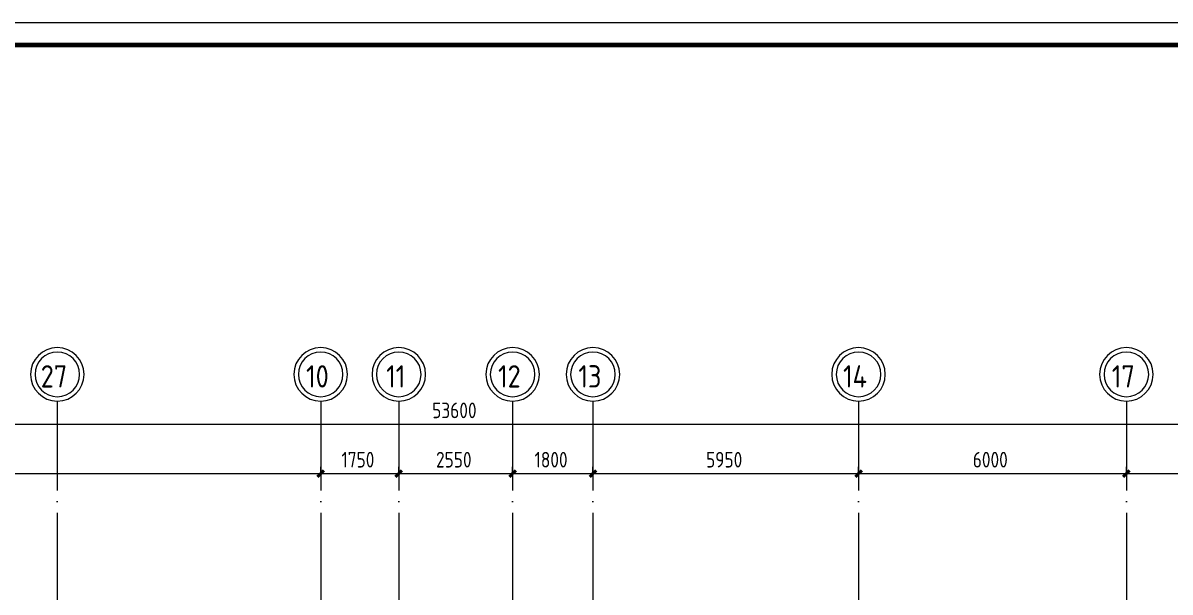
# Model space of a CAD drawing. Header units: millimetres. Extents: x -259809 to 472825, y -397243 to 31861.
# Drawn here: x 124906 to 150605, y -323237 to -310493 of the extents above; entities that cross this region are included whole.
import ezdxf

# ---------------------------------------------------------------- set-up
doc = ezdxf.new("R2010")
doc.units = ezdxf.units.MM
doc.linetypes.add('ADSK_Линия сетки', pattern=[25, 20, -2.5, 0, -2.5])
for name, color, linetype, lineweight in [('Оси', 252, 'Continuous', 9), ('ОФ_рамка', 8, 'Continuous', 60), ('Размеры', 7, 'Continuous', 9)]:
    doc.layers.add(name, color=color, linetype=linetype, lineweight=lineweight)
doc.styles.add('GOST Common_1', font='', dxfattribs={"height": 250})
doc.styles.add('GOST Common_3', font='', dxfattribs={"height": 3.5})
doc.styles.get('GOST Common_1').set_extended_font_data('GOST type B')
doc.styles.get('GOST Common_3').set_extended_font_data('GOST 2.304 type A')

# ---------------------------------------------------------------- blocks, each defined once
blk = doc.blocks.new('А0')
at = {"layer": 'ОФ_рамка', "color": 0, "linetype": 'Continuous', "lineweight": 5, "ltscale": 100}
blk.add_lwpolyline([(341068, -309617), (222168, -309617)], dxfattribs=at)
at = {"layer": 'ОФ_рамка', "color": 0, "linetype": 'Continuous', "ltscale": 100}
blk.add_lwpolyline([(340568, -310117), (224168, -310117)], dxfattribs=at)
blk = doc.blocks.new('2 этаж')
at = {"layer": 'Оси', "color": 251, "linetype": 'ADSK_Линия сетки', "ltscale": 100, "true_color": 0x636466}
for p, q in [((125526, 33711), (125526, 16057)), ((131426, 33711), (131426, -32265)), ((133176, 33711), (133176, -32265)), ((135726, 33711), (135726, -32265)), ((137526, 33711), (137526, -32265)), ((143476, 33711), (143476, -30995)), ((149476, 33711), (149476, -32265))]:
    blk.add_line(p, q, dxfattribs=at)
at = {"layer": 'Оси', "color": 251, "lineweight": 20, "true_color": 0x636466}
for centre, radius, start, end in [((125526, 34311), 600, 0, 180), ((125526, 34311), 500, 0, 180), ((131426, 34311), 600, 0, 180), ((131426, 34311), 500, 0, 180), ((133176, 34311), 600, 0, 180), ((133176, 34311), 500, 0, 180), ((135726, 34311), 600, 0, 180), ((135726, 34311), 500, 0, 180), ((137526, 34311), 600, 0, 180), ((137526, 34311), 500, 0, 180), ((143476, 34311), 600, 0, 180), ((143476, 34311), 500, 0, 180), ((149476, 34311), 600, 0, 180), ((149476, 34311), 500, 0, 180), ((125526, 34311), 600, 180, 0), ((125526, 34311), 500, 180, 0), ((131426, 34311), 600, 180, 0), ((131426, 34311), 500, 180, 0), ((133176, 34311), 600, 180, 0), ((133176, 34311), 500, 180, 0), ((135726, 34311), 600, 180, 0), ((135726, 34311), 500, 180, 0), ((137526, 34311), 600, 180, 0), ((137526, 34311), 500, 180, 0), ((143476, 34311), 600, 180, 0), ((143476, 34311), 500, 180, 0), ((149476, 34311), 600, 180, 0), ((149476, 34311), 500, 180, 0)]:
    blk.add_arc(centre, radius, start, end, dxfattribs=at)
at = {"layer": 'Размеры', "color": 251, "lineweight": 20, "true_color": 0x636466}
for p, q in [((107526, 33192), (161426, 33192)), ((131426, 32088), (131426, 32238)), ((131426, 32088), (131426, 32238)), ((133176, 32088), (133176, 32238)), ((133176, 32088), (133176, 32238)), ((135726, 32088), (135726, 32238)), ((135726, 32088), (135726, 32238)), ((137526, 32088), (137526, 32238)), ((137526, 32088), (137526, 32238)), ((143476, 32088), (143476, 32238)), ((143476, 32088), (143476, 32238)), ((149476, 32088), (149476, 32238)), ((149476, 32088), (149476, 32238)), ((107526, 32088), (131426, 32088)), ((131426, 32088), (131426, 32038)), ((131426, 32088), (133176, 32088)), ((131426, 32088), (131426, 32038)), ((133176, 32088), (133176, 32038)), ((133176, 32088), (135726, 32088)), ((133176, 32088), (133176, 32038)), ((135726, 32088), (135726, 32038)), ((135726, 32088), (137526, 32088)), ((135726, 32088), (135726, 32038)), ((137526, 32088), (137526, 32038)), ((137526, 32088), (143476, 32088)), ((137526, 32088), (137526, 32038)), ((143476, 32088), (143476, 32038)), ((143476, 32088), (149476, 32088)), ((143476, 32088), (143476, 32038)), ((149476, 32088), (149476, 32038)), ((149476, 32088), (158576, 32088)), ((149476, 32088), (149476, 32038))]:
    blk.add_line(p, q, dxfattribs=at)
at = {"layer": 'Размеры', "color": 251, "lineweight": 40, "true_color": 0x636466}
for p, q in [((131426, 32088), (131497, 32159)), ((131426, 32088), (131497, 32159)), ((133176, 32088), (133247, 32159)), ((133176, 32088), (133247, 32159)), ((135726, 32088), (135797, 32159)), ((135726, 32088), (135797, 32159)), ((137526, 32088), (137597, 32159)), ((137526, 32088), (137597, 32159)), ((143476, 32088), (143547, 32159)), ((143476, 32088), (143547, 32159)), ((149476, 32088), (149547, 32159)), ((149476, 32088), (149547, 32159)), ((131426, 32088), (131355, 32017)), ((131426, 32088), (131355, 32017)), ((133176, 32088), (133105, 32017)), ((133176, 32088), (133105, 32017)), ((135726, 32088), (135655, 32017)), ((135726, 32088), (135655, 32017)), ((137526, 32088), (137455, 32017)), ((137526, 32088), (137455, 32017)), ((143476, 32088), (143405, 32017)), ((143476, 32088), (143405, 32017)), ((149476, 32088), (149405, 32017)), ((149476, 32088), (149405, 32017))]:
    blk.add_line(p, q, dxfattribs=at)
at = {"layer": 'Оси', "color": 251, "true_color": 0x636466, "style": 'GOST Common_1', "width": 0.9}
for s, p in [('27', (125154, 34016)), ('10', (131099, 34016)), ('11', (132893, 34016)), ('12', (135399, 34016)), ('13', (137199, 34016)), ('14', (143128, 34016)), ('17', (149149, 34016))]:
    blk.add_text(s, height=500, dxfattribs=at).set_placement(p)
at = {"layer": 'Размеры', "color": 251, "lineweight": 20, "true_color": 0x636466, "char_height": 350, "attachment_point": 1, "line_spacing_factor": 1.022761, "style": 'GOST Common_3'}
for s, insert, width in [('53600', (133924, 33679), 1324.48), ('1750', (131892, 32575), 980.83), ('2550', (134010, 32575), 1059.58), ('1800', (136217, 32575), 980.83), ('5950', (140060, 32575), 1059.58), ('6000', (146035, 32575), 1059.58)]:
    blk.add_mtext(s, dxfattribs=dict(at, insert=insert, width=width))

msp = doc.modelspace()

# ---------------------------------------------------------------- block references
msp.add_blockref('2 этаж', (150, -352673))
at = {"layer": 'ОФ_рамка', "color": 0, "lineweight": -2}
msp.add_blockref('А0', (-143320, -876), dxfattribs=at)

doc.saveas('drawing.dxf')
